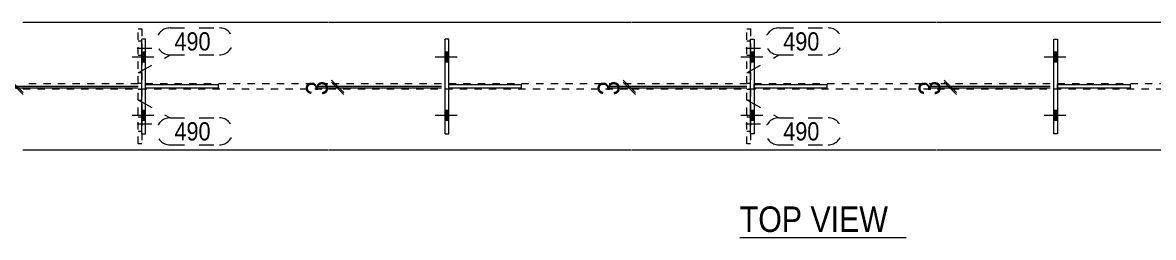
# Model space of a CAD drawing. Header units: millimetres. Extents: x 2 to 825, y 1 to 579.
# Drawn here: x 257.4 to 412.4, y 395.6 to 425.1 of the extents above; entities that cross this region are included whole.
import ezdxf

# ---------------------------------------------------------------- set-up
doc = ezdxf.new("R2010")
doc.units = ezdxf.units.MM
for name, pattern in [('XKITLINE00', [0]), ('XKITLINE01', [4, 1, -1, 1, -1]), ('XKITLINE02', [4, 2, -2])]:
    doc.linetypes.add(name, pattern=pattern)
for name, color, linetype, lineweight in [('Bolt', 3, 'Continuous', 0), ('Dimensions', 7, 'Continuous', 0), ('OtherObjectType', 7, 'Continuous', 0), ('Part', 2, 'Continuous', 0), ('PartMark', 7, 'Continuous', 0)]:
    doc.layers.add(name, color=color, linetype=linetype, lineweight=lineweight)
doc.styles.add('ARIAL', font='ARIAL.TTF')

# ---------------------------------------------------------------- blocks, each defined once
blk = doc.blocks.new('*A60')
at = {"layer": 'Bolt'}
for points in [[(273.73, 421.06), (274.23, 421.06), (274.23, 419.66), (273.73, 419.66)], [(273.73, 421.06), (274.23, 421.06), (274.23, 419.66), (273.73, 419.66)], [(273.73, 413.06), (274.23, 413.06), (274.23, 411.66), (273.73, 411.66)], [(273.73, 413.06), (274.23, 413.06), (274.23, 411.66), (273.73, 411.66)]]:
    blk.add_hatch(color=3, dxfattribs=at).paths.add_polyline_path(points, flags=17)
at = {"layer": 'Bolt', "color": 3, "linetype": 'XKITLINE00', "lineweight": 0}
for p, q in [((275.39, 420.36), (272.39, 420.36)), ((275.39, 420.36), (272.39, 420.36)), ((274.23, 421.06), (273.73, 421.06)), ((274.23, 421.06), (273.73, 421.06)), ((274.23, 419.66), (273.73, 419.66)), ((274.23, 419.66), (273.73, 419.66)), ((274.23, 413.06), (273.73, 413.06)), ((274.23, 413.06), (273.73, 413.06)), ((275.39, 412.36), (272.39, 412.36)), ((275.39, 412.36), (272.39, 412.36)), ((274.23, 411.66), (273.73, 411.66)), ((274.23, 411.66), (273.73, 411.66))]:
    blk.add_line(p, q, dxfattribs=at)
blk = doc.blocks.new('*A61')
at = {"layer": 'Bolt'}
for points in [[(315.31, 421.06), (315.81, 421.06), (315.81, 419.66), (315.31, 419.66)], [(315.31, 421.06), (315.81, 421.06), (315.81, 419.66), (315.31, 419.66)], [(315.31, 413.06), (315.81, 413.06), (315.81, 411.66), (315.31, 411.66)], [(315.31, 413.06), (315.81, 413.06), (315.81, 411.66), (315.31, 411.66)]]:
    blk.add_hatch(color=3, dxfattribs=at).paths.add_polyline_path(points, flags=17)
at = {"layer": 'Bolt', "color": 3, "linetype": 'XKITLINE00', "lineweight": 0}
for p, q in [((316.97, 420.36), (313.97, 420.36)), ((316.97, 420.36), (313.97, 420.36)), ((315.81, 421.06), (315.31, 421.06)), ((315.81, 421.06), (315.31, 421.06)), ((315.81, 419.66), (315.31, 419.66)), ((315.81, 419.66), (315.31, 419.66)), ((315.81, 413.06), (315.31, 413.06)), ((315.81, 413.06), (315.31, 413.06)), ((316.97, 412.36), (313.97, 412.36)), ((316.97, 412.36), (313.97, 412.36)), ((315.81, 411.66), (315.31, 411.66)), ((315.81, 411.66), (315.31, 411.66))]:
    blk.add_line(p, q, dxfattribs=at)
blk = doc.blocks.new('*A62')
at = {"layer": 'Bolt', "color": 3, "linetype": 'XKITLINE02', "lineweight": 0}
for p, q in [((357.21, 422.55), (356.71, 422.55)), ((358.56, 421.56), (355.56, 421.56)), ((357.21, 420.58), (356.71, 420.58))]:
    blk.add_line(p, q, dxfattribs=at)
blk = doc.blocks.new('*A63')
at = {"layer": 'Bolt', "color": 3, "linetype": 'XKITLINE02', "lineweight": 0}
for p, q in [((358.56, 411.16), (355.56, 411.16)), ((357.21, 412.15), (356.71, 412.15)), ((357.21, 410.18), (356.71, 410.18))]:
    blk.add_line(p, q, dxfattribs=at)
blk = doc.blocks.new('*A64')
at = {"layer": 'Bolt'}
for points in [[(357.21, 421.06), (357.71, 421.06), (357.71, 419.66), (357.21, 419.66)], [(357.21, 421.06), (357.71, 421.06), (357.71, 419.66), (357.21, 419.66)], [(357.21, 413.06), (357.71, 413.06), (357.71, 411.66), (357.21, 411.66)], [(357.21, 413.06), (357.71, 413.06), (357.71, 411.66), (357.21, 411.66)]]:
    blk.add_hatch(color=3, dxfattribs=at).paths.add_polyline_path(points, flags=17)
at = {"layer": 'Bolt', "color": 3, "linetype": 'XKITLINE00', "lineweight": 0}
for p, q in [((358.87, 420.36), (355.87, 420.36)), ((358.87, 420.36), (355.87, 420.36)), ((357.71, 421.06), (357.21, 421.06)), ((357.71, 421.06), (357.21, 421.06)), ((357.71, 419.66), (357.21, 419.66)), ((357.71, 419.66), (357.21, 419.66)), ((357.71, 413.06), (357.21, 413.06)), ((357.71, 413.06), (357.21, 413.06)), ((358.87, 412.36), (355.87, 412.36)), ((358.87, 412.36), (355.87, 412.36)), ((357.71, 411.66), (357.21, 411.66)), ((357.71, 411.66), (357.21, 411.66))]:
    blk.add_line(p, q, dxfattribs=at)
blk = doc.blocks.new('*A65')
at = {"layer": 'Bolt'}
for points in [[(398.79, 421.06), (399.29, 421.06), (399.29, 419.66), (398.79, 419.66)], [(398.79, 421.06), (399.29, 421.06), (399.29, 419.66), (398.79, 419.66)], [(398.79, 413.06), (399.29, 413.06), (399.29, 411.66), (398.79, 411.66)], [(398.79, 413.06), (399.29, 413.06), (399.29, 411.66), (398.79, 411.66)]]:
    blk.add_hatch(color=3, dxfattribs=at).paths.add_polyline_path(points, flags=17)
at = {"layer": 'Bolt', "color": 3, "linetype": 'XKITLINE00', "lineweight": 0}
for p, q in [((400.45, 420.36), (397.45, 420.36)), ((400.45, 420.36), (397.45, 420.36)), ((399.29, 421.06), (398.79, 421.06)), ((399.29, 421.06), (398.79, 421.06)), ((399.29, 419.66), (398.79, 419.66)), ((399.29, 419.66), (398.79, 419.66)), ((399.29, 413.06), (398.79, 413.06)), ((399.29, 413.06), (398.79, 413.06)), ((400.45, 412.36), (397.45, 412.36)), ((400.45, 412.36), (397.45, 412.36)), ((399.29, 411.66), (398.79, 411.66)), ((399.29, 411.66), (398.79, 411.66))]:
    blk.add_line(p, q, dxfattribs=at)
blk = doc.blocks.new('*A75')
at = {"layer": 'Part', "color": 2, "linetype": 'XKITLINE00', "lineweight": 0}
for p, q in [((299.23, 425.11), (257.43, 425.11)), ((340.81, 425.11), (299.33, 425.11)), ((382.71, 425.11), (340.91, 425.11)), ((424.29, 425.11), (382.81, 425.11)), ((299.23, 407.61), (257.43, 407.61)), ((340.81, 407.61), (299.33, 407.61)), ((382.71, 407.61), (340.91, 407.61)), ((424.29, 407.61), (382.81, 407.61))]:
    blk.add_line(p, q, dxfattribs=at)
at = {"layer": 'Part', "color": 7, "linetype": 'XKITLINE01', "lineweight": 0}
for p, q in [((299.23, 416.71), (257.43, 416.71)), ((257.43, 416.01), (299.23, 416.01)), ((340.81, 416.71), (299.33, 416.71)), ((299.33, 416.01), (340.81, 416.01)), ((382.71, 416.71), (340.91, 416.71)), ((340.91, 416.01), (382.71, 416.01)), ((424.29, 416.71), (382.81, 416.71)), ((382.81, 416.01), (424.29, 416.01))]:
    blk.add_line(p, q, dxfattribs=at)
blk = doc.blocks.new('*A82')
at = {"layer": 'Part', "color": 7, "linetype": 'XKITLINE01', "lineweight": 0}
for p, q in [((273.23, 416.76), (273.23, 424.26)), ((273.23, 424.26), (273.73, 424.26)), ((273.73, 424.26), (273.73, 416.76)), ((273.23, 418.26), (273.73, 418.26)), ((273.73, 416.76), (273.23, 416.76))]:
    blk.add_line(p, q, dxfattribs=at)
blk = doc.blocks.new('*A83')
at = {"layer": 'Part', "color": 7, "linetype": 'XKITLINE01', "lineweight": 0}
for p, q in [((273.23, 408.46), (273.23, 415.96)), ((273.23, 415.96), (273.73, 415.96)), ((273.73, 415.96), (273.73, 408.46)), ((273.23, 414.46), (273.73, 414.46)), ((273.73, 408.46), (273.23, 408.46))]:
    blk.add_line(p, q, dxfattribs=at)
blk = doc.blocks.new('*A84')
at = {"layer": 'Part', "color": 2, "linetype": 'XKITLINE00', "lineweight": 0}
for p, q in [((274.23, 416.61), (284.23, 416.61)), ((284.23, 416.11), (274.23, 416.11)), ((284.23, 416.11), (284.23, 416.61))]:
    blk.add_line(p, q, dxfattribs=at)
at = {"layer": 'Part', "color": 7, "linetype": 'XKITLINE01', "lineweight": 0}
blk.add_line((274.23, 416.11), (274.23, 416.61), dxfattribs=at)
blk.add_line((274.23, 416.11), (274.23, 416.61), dxfattribs=at)
blk = doc.blocks.new('*A85')
at = {"layer": 'Part', "color": 2, "linetype": 'XKITLINE00', "lineweight": 0}
for p, q in [((274.23, 422.86), (273.73, 422.86)), ((273.73, 409.86), (273.73, 422.86)), ((274.23, 409.86), (274.23, 422.86)), ((273.73, 409.86), (274.23, 409.86))]:
    blk.add_line(p, q, dxfattribs=at)
blk = doc.blocks.new('*A86')
at = {"layer": 'Part', "color": 2, "linetype": 'XKITLINE00', "lineweight": 0}
for p, q in [((315.81, 416.61), (325.81, 416.61)), ((325.81, 416.11), (315.81, 416.11)), ((325.81, 416.11), (325.81, 416.61))]:
    blk.add_line(p, q, dxfattribs=at)
at = {"layer": 'Part', "color": 7, "linetype": 'XKITLINE01', "lineweight": 0}
blk.add_line((315.81, 416.11), (315.81, 416.61), dxfattribs=at)
blk.add_line((315.81, 416.11), (315.81, 416.61), dxfattribs=at)
blk = doc.blocks.new('*A87')
at = {"layer": 'Part', "color": 2, "linetype": 'XKITLINE00', "lineweight": 0}
for p, q in [((315.81, 422.86), (315.31, 422.86)), ((315.31, 409.86), (315.31, 422.86)), ((315.81, 409.86), (315.81, 422.86)), ((315.31, 409.86), (315.81, 409.86))]:
    blk.add_line(p, q, dxfattribs=at)
blk = doc.blocks.new('*A88')
at = {"layer": 'Part', "color": 7, "linetype": 'XKITLINE01', "lineweight": 0}
for p, q in [((356.71, 416.76), (356.71, 424.26)), ((356.71, 424.26), (357.21, 424.26)), ((357.21, 424.26), (357.21, 416.76)), ((356.71, 418.26), (357.21, 418.26)), ((357.21, 416.76), (356.71, 416.76))]:
    blk.add_line(p, q, dxfattribs=at)
blk = doc.blocks.new('*A89')
at = {"layer": 'Part', "color": 7, "linetype": 'XKITLINE01', "lineweight": 0}
for p, q in [((356.71, 408.46), (356.71, 415.96)), ((356.71, 415.96), (357.21, 415.96)), ((357.21, 415.96), (357.21, 408.46)), ((356.71, 414.46), (357.21, 414.46)), ((357.21, 408.46), (356.71, 408.46))]:
    blk.add_line(p, q, dxfattribs=at)
blk = doc.blocks.new('*A90')
at = {"layer": 'Part', "color": 2, "linetype": 'XKITLINE00', "lineweight": 0}
for p, q in [((357.71, 416.61), (367.71, 416.61)), ((367.71, 416.11), (357.71, 416.11)), ((367.71, 416.11), (367.71, 416.61))]:
    blk.add_line(p, q, dxfattribs=at)
at = {"layer": 'Part', "color": 7, "linetype": 'XKITLINE01', "lineweight": 0}
blk.add_line((357.71, 416.11), (357.71, 416.61), dxfattribs=at)
blk.add_line((357.71, 416.11), (357.71, 416.61), dxfattribs=at)
blk = doc.blocks.new('*A91')
at = {"layer": 'Part', "color": 2, "linetype": 'XKITLINE00', "lineweight": 0}
for p, q in [((357.21, 409.86), (357.21, 422.86)), ((357.21, 422.86), (357.71, 422.86)), ((357.71, 422.86), (357.71, 409.86)), ((357.71, 409.86), (357.21, 409.86))]:
    blk.add_line(p, q, dxfattribs=at)
blk = doc.blocks.new('*A92')
at = {"layer": 'Part', "color": 2, "linetype": 'XKITLINE00', "lineweight": 0}
for p, q in [((399.29, 416.61), (409.29, 416.61)), ((409.29, 416.11), (399.29, 416.11)), ((409.29, 416.11), (409.29, 416.61))]:
    blk.add_line(p, q, dxfattribs=at)
at = {"layer": 'Part', "color": 7, "linetype": 'XKITLINE01', "lineweight": 0}
blk.add_line((399.29, 416.11), (399.29, 416.61), dxfattribs=at)
blk.add_line((399.29, 416.11), (399.29, 416.61), dxfattribs=at)
blk = doc.blocks.new('*A93')
at = {"layer": 'Part', "color": 2, "linetype": 'XKITLINE00', "lineweight": 0}
for p, q in [((398.79, 409.86), (398.79, 422.86)), ((398.79, 422.86), (399.29, 422.86)), ((399.29, 422.86), (399.29, 409.86)), ((399.29, 409.86), (398.79, 409.86))]:
    blk.add_line(p, q, dxfattribs=at)
blk = doc.blocks.new('*A112')
at = {"layer": 'Bolt', "color": 3, "linetype": 'XKITLINE02', "lineweight": 0}
for p, q in [((273.73, 422.55), (273.23, 422.55)), ((275.08, 421.56), (272.08, 421.56)), ((273.73, 420.58), (273.23, 420.58))]:
    blk.add_line(p, q, dxfattribs=at)
blk = doc.blocks.new('*A113')
at = {"layer": 'Bolt', "color": 3, "linetype": 'XKITLINE02', "lineweight": 0}
for p, q in [((275.08, 411.16), (272.08, 411.16)), ((273.73, 412.15), (273.23, 412.15)), ((273.73, 410.18), (273.23, 410.18))]:
    blk.add_line(p, q, dxfattribs=at)
blk = doc.blocks.new('*A211')
at = {"layer": 'PartMark', "color": 7, "linetype": 'XKITLINE02', "lineweight": 0}
for p, q in [((356.84, 414.43), (361.08, 412.04)), ((361.08, 412.04), (367.85, 412.04)), ((361.08, 408.34), (367.85, 408.34))]:
    blk.add_line(p, q, dxfattribs=at)
for centre, start, end in [((361.08, 410.19), 90, 270), ((367.85, 410.19), 270, 90)]:
    blk.add_arc(centre, 1.85, start, end, dxfattribs=at)
at = {"layer": 'PartMark', "color": 3, "style": 'ARIAL', "width": 0.85}
blk.add_text('490', height=2.5, dxfattribs=at).set_placement((361.68, 408.94))
blk = doc.blocks.new('*A212')
at = {"layer": 'PartMark', "color": 7, "linetype": 'XKITLINE02', "lineweight": 0}
for p, q in [((361.08, 424.38), (367.85, 424.38)), ((356.84, 418.29), (361.08, 420.68)), ((361.08, 420.68), (367.85, 420.68))]:
    blk.add_line(p, q, dxfattribs=at)
for centre, start, end in [((361.08, 422.53), 90, 270), ((367.85, 422.53), 270, 90)]:
    blk.add_arc(centre, 1.85, start, end, dxfattribs=at)
at = {"layer": 'PartMark', "color": 3, "style": 'ARIAL', "width": 0.85}
blk.add_text('490', height=2.5, dxfattribs=at).set_placement((361.68, 421.28))
blk = doc.blocks.new('*A213')
at = {"layer": 'OtherObjectType', "color": 7, "linetype": 'XKITLINE00', "lineweight": 0}
blk.add_line((355.72, 395.63), (378.55, 395.63), dxfattribs=at)
at = {"layer": 'OtherObjectType', "color": 7, "style": 'ARIAL', "width": 0.85}
blk.add_text('TOP VIEW', height=3.5, dxfattribs=at).set_placement((355.72, 396.38))
blk = doc.blocks.new('*A220')
at = {"layer": 'Dimensions', "color": 7, "linetype": 'XKITLINE00', "lineweight": 0}
for p, q in [((255.74, 417.21), (257.44, 415.51)), ((273.23, 416.36), (253.74, 416.36)), ((273.23, 416.11), (253.74, 416.11)), ((255.74, 416.96), (257.44, 415.26)), ((256.59, 416.11), (256.59, 416.36))]:
    blk.add_line(p, q, dxfattribs=at)
at = {"layer": 'Dimensions', "color": 3}
for p in [(256.59, 416.36), (256.59, 416.11)]:
    blk.add_point(p, dxfattribs=at)
at = {"layer": 'Dimensions', "color": 3, "style": 'ARIAL', "width": 0.85}
blk.add_text('3', height=3, rotation=90.0002, dxfattribs=at).set_placement((255.24, 415.13))
blk = doc.blocks.new('*A221')
at = {"layer": 'Dimensions', "color": 7, "linetype": 'XKITLINE00', "lineweight": 0}
for p, q in [((299.74, 417.21), (301.44, 415.51)), ((314.81, 416.36), (297.74, 416.36)), ((314.81, 416.11), (297.74, 416.11)), ((299.74, 416.96), (301.44, 415.26)), ((300.59, 416.11), (300.59, 416.36))]:
    blk.add_line(p, q, dxfattribs=at)
at = {"layer": 'Dimensions', "color": 3}
for p in [(300.59, 416.36), (300.59, 416.11)]:
    blk.add_point(p, dxfattribs=at)
at = {"layer": 'Dimensions', "color": 3, "style": 'ARIAL', "width": 0.85}
blk.add_text('3', height=3, rotation=90.0002, dxfattribs=at).set_placement((299.24, 415.13))
blk = doc.blocks.new('*A222')
at = {"layer": 'Dimensions', "color": 7, "linetype": 'XKITLINE00', "lineweight": 0}
for p, q in [((339.74, 417.21), (341.44, 415.51)), ((356.71, 416.36), (337.74, 416.36)), ((356.71, 416.11), (337.74, 416.11)), ((339.74, 416.96), (341.44, 415.26)), ((340.59, 416.11), (340.59, 416.36))]:
    blk.add_line(p, q, dxfattribs=at)
at = {"layer": 'Dimensions', "color": 3}
for p in [(340.59, 416.36), (340.59, 416.11)]:
    blk.add_point(p, dxfattribs=at)
at = {"layer": 'Dimensions', "color": 3, "style": 'ARIAL', "width": 0.85}
blk.add_text('3', height=3, rotation=90.0002, dxfattribs=at).set_placement((339.24, 415.13))
blk = doc.blocks.new('*A227')
at = {"layer": 'PartMark', "color": 7, "linetype": 'XKITLINE02', "lineweight": 0}
for p, q in [((273.36, 414.43), (277.6, 412.04)), ((277.6, 412.04), (284.37, 412.04)), ((277.6, 408.34), (284.37, 408.34))]:
    blk.add_line(p, q, dxfattribs=at)
for centre, start, end in [((277.6, 410.19), 90, 270), ((284.37, 410.19), 270, 90)]:
    blk.add_arc(centre, 1.85, start, end, dxfattribs=at)
at = {"layer": 'PartMark', "color": 3, "style": 'ARIAL', "width": 0.85}
blk.add_text('490', height=2.5, dxfattribs=at).set_placement((278.2, 408.94))
blk = doc.blocks.new('*A228')
at = {"layer": 'PartMark', "color": 7, "linetype": 'XKITLINE02', "lineweight": 0}
for p, q in [((277.6, 424.38), (284.37, 424.38)), ((273.36, 418.29), (277.6, 420.68)), ((277.6, 420.68), (284.37, 420.68))]:
    blk.add_line(p, q, dxfattribs=at)
for centre, start, end in [((277.6, 422.53), 90, 270), ((284.37, 422.53), 270, 90)]:
    blk.add_arc(centre, 1.85, start, end, dxfattribs=at)
at = {"layer": 'PartMark', "color": 3, "style": 'ARIAL', "width": 0.85}
blk.add_text('490', height=2.5, dxfattribs=at).set_placement((278.2, 421.28))
blk = doc.blocks.new('*A236')
at = {"layer": 'Dimensions', "color": 7, "linetype": 'XKITLINE00', "lineweight": 0}
for p, q in [((383.74, 417.21), (385.44, 415.51)), ((398.29, 416.36), (381.74, 416.36)), ((398.29, 416.11), (381.74, 416.11)), ((383.74, 416.96), (385.44, 415.26)), ((384.59, 416.11), (384.59, 416.36))]:
    blk.add_line(p, q, dxfattribs=at)
at = {"layer": 'Dimensions', "color": 3}
for p in [(384.59, 416.36), (384.59, 416.11)]:
    blk.add_point(p, dxfattribs=at)
at = {"layer": 'Dimensions', "color": 3, "style": 'ARIAL', "width": 0.85}
blk.add_text('3', height=3, rotation=90.0002, dxfattribs=at).set_placement((383.24, 415.13))

msp = doc.modelspace()

# ---------------------------------------------------------------- block references
at = {"lineweight": 0}
for name in ['*A82', '*A228', '*A88', '*A212', '*A112', '*A85', '*A87', '*A62', '*A91', '*A93', '*A60', '*A61', '*A64', '*A65', '*A220', '*A221', '*A222', '*A236', '*A83', '*A84', '*A86', '*A89', '*A90', '*A92', '*A227', '*A211', '*A113', '*A63', '*A213']:
    msp.add_blockref(name, (0, 0), dxfattribs=at)
at = {"layer": 'Part', "lineweight": 0}
msp.add_blockref('*A75', (0, 0), dxfattribs=at)

doc.saveas('drawing.dxf')
